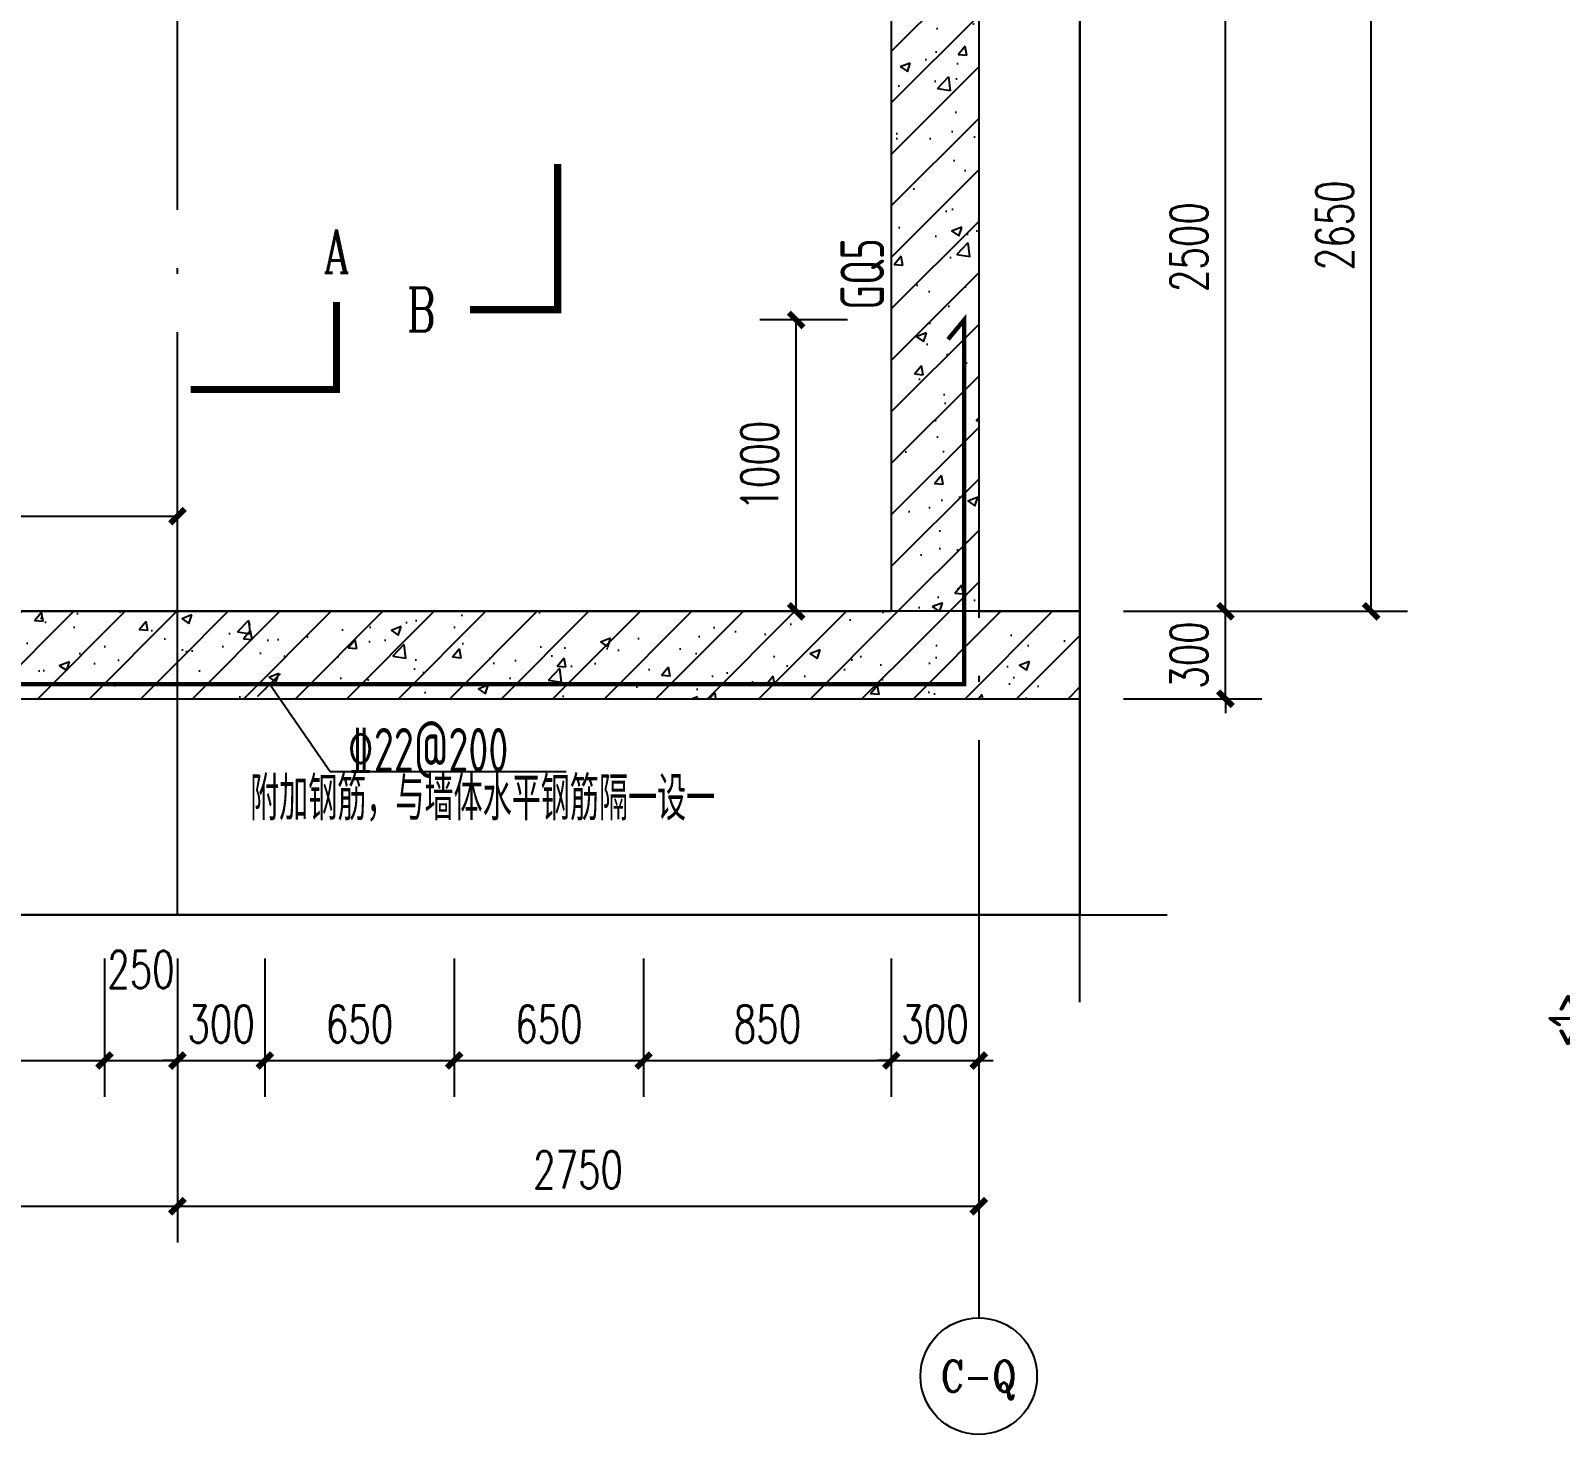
# Model space of a CAD drawing. Extents: x 37906 to 290206, y -18154 to 41246.
# Drawn here: x 90167 to 95417, y -5982 to -1164 of the extents above; entities that cross this region are included whole.
import ezdxf
from ezdxf.enums import TextEntityAlignment as Align

# ---------------------------------------------------------------- set-up
doc = ezdxf.new("R2010")
doc.units = 0
doc.header["$LTSCALE"] = 1000
doc.header["$MEASUREMENT"] = 0
doc.linetypes.add('DOTE', pattern=[2.42, 2, -0.2, 0.02, -0.2])
for name, color, linetype in [('AXIS', 3, 'Continuous'), ('AXIS_TEXT', 7, 'Continuous'), ('DIM_SYMB', 3, 'Continuous'), ('DOTE', 1, 'DOTE'), ('PUB_DIM', 3, 'Continuous'), ('PUB_HATCH', 8, 'Continuous'), ('PUB_TEXT', 7, 'Continuous'), ('REIN', 1, 'Continuous'), ('RF-QT', 30, 'Continuous'), ('TEXT', 7, 'Continuous')]:
    doc.layers.add(name, color=color, linetype=linetype)
doc.styles.add('_TCH_AXIS', font='COMPLEX', dxfattribs={"bigfont": 'GBCBIG'})
doc.styles.add('_TCH_DIM_T3', font='SIMPLEX', dxfattribs={"width": 0.705882, "bigfont": 'GBCBIG'})
doc.styles.add('_TCH_LABEL', font='COMPLEX', dxfattribs={"bigfont": 'GBCBIG'})
doc.styles.add('COMPLEX', font='COMPLEX.shx', dxfattribs={"width": 0.65})
doc.styles.get("Standard").update_dxf_attribs({"font": 'tssdeng2.shx', "width": 0.7, "bigfont": 'hztxt.shx'})
doc.styles.add('TSSD_Label', font='tssdeng2.shx', dxfattribs={"width": 0.7, "bigfont": 'tssdchn.shx'})
doc.dimstyles.new('_TCH_ARCH&&50', dxfattribs={"dimtxt": 127.5, "dimasz": 50, "dimexe": 125, "dimexo": 150, "dimgap": 61.25, "dimtad": 1, "dimdec": 0, "dimrnd": 5, "dimzin": 0, "dimdsep": 46, "dimtxsty": '_TCH_DIM_T3', "dimblk": 'ARCHTICK', "dimcen": 0.09, "dimclrt": 7, "dimazin": 2, "dimtfac": 1, "dimtdec": 0, "dimtix": 1, "dimtmove": 2, "dimatfit": 3, "dimfxl": 1, "dimtolj": 1, "dimtzin": 0, "dimarcsym": 0})
pattern_1 = [(45, (-1661870.66, -7904.78), (-88.388348, 88.388348), []), (50, (-1661870.66, -7904.78), (358.63009, -31.376067), [37.5, -412.5]), (355, (-1661870.66, -7904.8), (-69.37567, 376.09607), [30, -330]), (100.4514, (-1661840.78, -7907.4), (289.25469, 344.71977), [31.870095, -350.571056]), (46.1842, (-1661870.66, -7804.8), (533.62052, -82.75951), [56.25, -618.75]), (96.6356, (-1661826.2, -7811.7), (467.33135, 487.05894), [47.80514, -525.8565]), (351.1842, (-1661870.66, -7804.8), (467.33097, 487.0593), [45, -495]), (21, (-1661820.66, -7829.78), (298.453526, -201.309445), [37.5, -412.5]), (326, (-1661820.66, -7829.8), (121.657666, 362.57502), [30, -330]), (71.4514, (-1661795.8, -7846.56), (420.111314, 161.26525), [31.870095, -350.571056]), (37.5, (-1661870.66, -7904.78), (6.079928, 166.446927), [0, -326, 0, -335, 0, -331.25]), (7.5, (-1661870.66, -7904.78), (131.534769, 197.205856), [0, -191, 0, -318.5, 0, -126.25]), (327.5, (-1661982.16, -7904.78), (266.911218, -11.277436), [0, -125, 0, -390, 0, -517.5]), (317.5, (-1662032.16, -7904.78), (291.593085, 50.05249), [0, -162.5, 0, -259, 0, -367.5])]

# ---------------------------------------------------------------- blocks, each defined once
blk = doc.blocks.new('_ArchTick')
at = {"color": 0, "linetype": 'ByBlock', "const_width": 0.4}
blk.add_lwpolyline([(-0.5, -0.5), (0.5, 0.5)], dxfattribs=at)
blk = doc.blocks.new('*D605')
at = {"layer": 'Defpoints', "color": 0}
for p in [(93767.7, -656.7), (94267.7, -656.7), (93767.7, -3156.7)]:
    blk.add_point(p, dxfattribs=at)
at = {"layer": 'PUB_DIM', "color": 0, "lineweight": -2}
for p, q in [((93917.7, -656.7), (94392.7, -656.7)), ((94267.7, -3156.7), (94267.7, -656.7)), ((93917.7, -3156.7), (94392.7, -3156.7))]:
    blk.add_line(p, q, dxfattribs=at)
at = {"layer": 'PUB_DIM', "color": 0, "lineweight": -2, "xscale": 50, "yscale": 50, "zscale": 50}
for p, rotation in [((94267.7, -656.7), 90), ((94267.7, -3156.7), 270)]:
    blk.add_blockref('_ArchTick', p, dxfattribs=dict(at, rotation=rotation))
at = {"layer": 'PUB_DIM', "color": 7, "insert": (94142.7, -1906.7), "char_height": 127.5, "attachment_point": 5, "rotation": 90, "style": '_TCH_DIM_T3'}
blk.add_mtext('\\A1;2500', dxfattribs=at)
blk = doc.blocks.new('*D606')
at = {"layer": 'Defpoints', "color": 0}
for p in [(93767.7, -3156.7), (94267.7, -3156.7), (93767.7, -3456.7)]:
    blk.add_point(p, dxfattribs=at)
at = {"layer": 'PUB_DIM', "color": 0, "lineweight": -2}
for p, q in [((94267.7, -3156.7), (94267.7, -3106.7)), ((93917.7, -3156.7), (94392.7, -3156.7)), ((94267.7, -3456.7), (94267.7, -3156.7)), ((93917.7, -3456.7), (94392.7, -3456.7)), ((94267.7, -3456.7), (94267.7, -3506.7))]:
    blk.add_line(p, q, dxfattribs=at)
at = {"layer": 'PUB_DIM', "color": 0, "lineweight": -2, "xscale": 50, "yscale": 50, "zscale": 50}
for p, rotation in [((94267.7, -3156.7), 270), ((94267.7, -3456.7), 90)]:
    blk.add_blockref('_ArchTick', p, dxfattribs=dict(at, rotation=rotation))
at = {"layer": 'PUB_DIM', "color": 7, "insert": (94142.7, -3306.7), "char_height": 127.5, "attachment_point": 5, "rotation": 90, "style": '_TCH_DIM_T3'}
blk.add_mtext('\\A1;300', dxfattribs=at)
blk = doc.blocks.new('*D633')
at = {"layer": 'Defpoints', "color": 0}
for p in [(89220.8, -4198.6), (90420.8, -4198.6), (90420.8, -4698.6)]:
    blk.add_point(p, dxfattribs=at)
at = {"layer": 'PUB_DIM', "color": 0, "lineweight": -2}
for p, q in [((89220.8, -4348.6), (89220.8, -4823.6)), ((90420.8, -4348.6), (90420.8, -4823.6)), ((89220.8, -4698.6), (90420.8, -4698.6))]:
    blk.add_line(p, q, dxfattribs=at)
at = {"layer": 'PUB_DIM', "color": 0, "lineweight": -2, "xscale": 50, "yscale": 50, "zscale": 50, "rotation": 180}
blk.add_blockref('_ArchTick', (89220.8, -4698.6), dxfattribs=at)
at = {"layer": 'PUB_DIM', "color": 0, "lineweight": -2, "xscale": 50, "yscale": 50, "zscale": 50}
blk.add_blockref('_ArchTick', (90420.8, -4698.6), dxfattribs=at)
at = {"layer": 'PUB_DIM', "color": 7, "insert": (89820.8, -4573.6), "char_height": 127.5, "attachment_point": 5, "style": '_TCH_DIM_T3'}
blk.add_mtext('\\A1;1200', dxfattribs=at)
blk = doc.blocks.new('*D634')
at = {"layer": 'Defpoints', "color": 0}
for p in [(90420.8, -4198.6), (90670.8, -4198.6), (90670.8, -4698.6)]:
    blk.add_point(p, dxfattribs=at)
at = {"layer": 'PUB_DIM', "color": 0, "lineweight": -2}
for p, q in [((90420.8, -4348.6), (90420.8, -4823.6)), ((90670.8, -4348.6), (90670.8, -4823.6)), ((90420.8, -4698.6), (90670.8, -4698.6))]:
    blk.add_line(p, q, dxfattribs=at)
at = {"layer": 'PUB_DIM', "color": 0, "lineweight": -2, "xscale": 50, "yscale": 50, "zscale": 50, "rotation": 180}
blk.add_blockref('_ArchTick', (90420.8, -4698.6), dxfattribs=at)
at = {"layer": 'PUB_DIM', "color": 0, "lineweight": -2, "xscale": 50, "yscale": 50, "zscale": 50}
blk.add_blockref('_ArchTick', (90670.8, -4698.6), dxfattribs=at)
at = {"layer": 'PUB_DIM', "color": 7, "insert": (90545.8, -4386.1), "char_height": 127.5, "attachment_point": 5, "style": '_TCH_DIM_T3'}
blk.add_mtext('\\A1;250', dxfattribs=at)
blk = doc.blocks.new('*D635')
at = {"layer": 'Defpoints', "color": 0}
for p in [(90670.8, -4198.6), (90970.8, -4198.6), (90970.8, -4698.6)]:
    blk.add_point(p, dxfattribs=at)
at = {"layer": 'PUB_DIM', "color": 0, "lineweight": -2}
for p, q in [((90670.8, -4348.6), (90670.8, -4823.6)), ((90970.8, -4348.6), (90970.8, -4823.6)), ((90670.8, -4698.6), (90620.8, -4698.6)), ((90670.8, -4698.6), (90970.8, -4698.6)), ((90970.8, -4698.6), (91020.8, -4698.6))]:
    blk.add_line(p, q, dxfattribs=at)
at = {"layer": 'PUB_DIM', "color": 0, "lineweight": -2, "xscale": 50, "yscale": 50, "zscale": 50}
blk.add_blockref('_ArchTick', (90670.8, -4698.6), dxfattribs=at)
at = {"layer": 'PUB_DIM', "color": 0, "lineweight": -2, "xscale": 50, "yscale": 50, "zscale": 50, "rotation": 180}
blk.add_blockref('_ArchTick', (90970.8, -4698.6), dxfattribs=at)
at = {"layer": 'PUB_DIM', "color": 7, "insert": (90820.8, -4573.6), "char_height": 127.5, "attachment_point": 5, "style": '_TCH_DIM_T3'}
blk.add_mtext('\\A1;300', dxfattribs=at)
blk = doc.blocks.new('*D636')
at = {"layer": 'Defpoints', "color": 0}
for p in [(90970.8, -4198.6), (91620.8, -4198.6), (91620.8, -4698.6)]:
    blk.add_point(p, dxfattribs=at)
at = {"layer": 'PUB_DIM', "color": 0, "lineweight": -2}
for p, q in [((90970.8, -4348.6), (90970.8, -4823.6)), ((91620.8, -4348.6), (91620.8, -4823.6)), ((90970.8, -4698.6), (91620.8, -4698.6))]:
    blk.add_line(p, q, dxfattribs=at)
at = {"layer": 'PUB_DIM', "color": 0, "lineweight": -2, "xscale": 50, "yscale": 50, "zscale": 50, "rotation": 180}
blk.add_blockref('_ArchTick', (90970.8, -4698.6), dxfattribs=at)
at = {"layer": 'PUB_DIM', "color": 0, "lineweight": -2, "xscale": 50, "yscale": 50, "zscale": 50}
blk.add_blockref('_ArchTick', (91620.8, -4698.6), dxfattribs=at)
at = {"layer": 'PUB_DIM', "color": 7, "insert": (91295.8, -4573.6), "char_height": 127.5, "attachment_point": 5, "style": '_TCH_DIM_T3'}
blk.add_mtext('\\A1;650', dxfattribs=at)
blk = doc.blocks.new('*D637')
at = {"layer": 'Defpoints', "color": 0}
for p in [(91620.8, -4198.6), (92270.8, -4198.6), (92270.8, -4698.6)]:
    blk.add_point(p, dxfattribs=at)
at = {"layer": 'PUB_DIM', "color": 0, "lineweight": -2}
for p, q in [((91620.8, -4348.6), (91620.8, -4823.6)), ((92270.8, -4348.6), (92270.8, -4823.6)), ((91620.8, -4698.6), (92270.8, -4698.6))]:
    blk.add_line(p, q, dxfattribs=at)
at = {"layer": 'PUB_DIM', "color": 0, "lineweight": -2, "xscale": 50, "yscale": 50, "zscale": 50, "rotation": 180}
blk.add_blockref('_ArchTick', (91620.8, -4698.6), dxfattribs=at)
at = {"layer": 'PUB_DIM', "color": 0, "lineweight": -2, "xscale": 50, "yscale": 50, "zscale": 50}
blk.add_blockref('_ArchTick', (92270.8, -4698.6), dxfattribs=at)
at = {"layer": 'PUB_DIM', "color": 7, "insert": (91945.8, -4573.6), "char_height": 127.5, "attachment_point": 5, "style": '_TCH_DIM_T3'}
blk.add_mtext('\\A1;650', dxfattribs=at)
blk = doc.blocks.new('*D638')
at = {"layer": 'Defpoints', "color": 0}
for p in [(92270.8, -4198.6), (93120.8, -4198.6), (93120.8, -4698.6)]:
    blk.add_point(p, dxfattribs=at)
at = {"layer": 'PUB_DIM', "color": 0, "lineweight": -2}
for p, q in [((92270.8, -4348.6), (92270.8, -4823.6)), ((93120.8, -4348.6), (93120.8, -4823.6)), ((92270.8, -4698.6), (93120.8, -4698.6))]:
    blk.add_line(p, q, dxfattribs=at)
at = {"layer": 'PUB_DIM', "color": 0, "lineweight": -2, "xscale": 50, "yscale": 50, "zscale": 50, "rotation": 180}
blk.add_blockref('_ArchTick', (92270.8, -4698.6), dxfattribs=at)
at = {"layer": 'PUB_DIM', "color": 0, "lineweight": -2, "xscale": 50, "yscale": 50, "zscale": 50}
blk.add_blockref('_ArchTick', (93120.8, -4698.6), dxfattribs=at)
at = {"layer": 'PUB_DIM', "color": 7, "insert": (92695.8, -4573.6), "char_height": 127.5, "attachment_point": 5, "style": '_TCH_DIM_T3'}
blk.add_mtext('\\A1;850', dxfattribs=at)
blk = doc.blocks.new('*D639')
at = {"layer": 'Defpoints', "color": 0}
for p in [(93120.8, -4198.6), (93420.8, -4198.6), (93420.8, -4698.6)]:
    blk.add_point(p, dxfattribs=at)
at = {"layer": 'PUB_DIM', "color": 0, "lineweight": -2}
for p, q in [((93120.8, -4348.6), (93120.8, -4823.6)), ((93420.8, -4348.6), (93420.8, -4823.6)), ((93120.8, -4698.6), (93070.8, -4698.6)), ((93120.8, -4698.6), (93420.8, -4698.6)), ((93420.8, -4698.6), (93470.8, -4698.6))]:
    blk.add_line(p, q, dxfattribs=at)
at = {"layer": 'PUB_DIM', "color": 0, "lineweight": -2, "xscale": 50, "yscale": 50, "zscale": 50}
blk.add_blockref('_ArchTick', (93120.8, -4698.6), dxfattribs=at)
at = {"layer": 'PUB_DIM', "color": 0, "lineweight": -2, "xscale": 50, "yscale": 50, "zscale": 50, "rotation": 180}
blk.add_blockref('_ArchTick', (93420.8, -4698.6), dxfattribs=at)
at = {"layer": 'PUB_DIM', "color": 7, "insert": (93270.8, -4573.6), "char_height": 127.5, "attachment_point": 5, "style": '_TCH_DIM_T3'}
blk.add_mtext('\\A1;300', dxfattribs=at)
blk = doc.blocks.new('*D641')
at = {"layer": 'Defpoints', "color": 0}
for p in [(87270.8, -4198.6), (90670.8, -4198.6), (90670.8, -5198.6)]:
    blk.add_point(p, dxfattribs=at)
at = {"layer": 'PUB_DIM', "color": 0, "lineweight": -2}
for p, q in [((87270.8, -4348.6), (87270.8, -5323.6)), ((90670.8, -4348.6), (90670.8, -5323.6)), ((87270.8, -5198.6), (90670.8, -5198.6))]:
    blk.add_line(p, q, dxfattribs=at)
at = {"layer": 'PUB_DIM', "color": 0, "lineweight": -2, "xscale": 50, "yscale": 50, "zscale": 50, "rotation": 180}
blk.add_blockref('_ArchTick', (87270.8, -5198.6), dxfattribs=at)
at = {"layer": 'PUB_DIM', "color": 0, "lineweight": -2, "xscale": 50, "yscale": 50, "zscale": 50}
blk.add_blockref('_ArchTick', (90670.8, -5198.6), dxfattribs=at)
at = {"layer": 'PUB_DIM', "color": 7, "insert": (88970.8, -5073.6), "char_height": 127.5, "attachment_point": 5, "style": '_TCH_DIM_T3'}
blk.add_mtext('\\A1;3400', dxfattribs=at)
blk = doc.blocks.new('*D642')
at = {"layer": 'Defpoints', "color": 0}
for p in [(90670.8, -4198.6), (93420.8, -4198.6), (93420.8, -5198.6)]:
    blk.add_point(p, dxfattribs=at)
at = {"layer": 'PUB_DIM', "color": 0, "lineweight": -2}
for p, q in [((90670.8, -4348.6), (90670.8, -5323.6)), ((93420.8, -4348.6), (93420.8, -5323.6)), ((90670.8, -5198.6), (93420.8, -5198.6))]:
    blk.add_line(p, q, dxfattribs=at)
at = {"layer": 'PUB_DIM', "color": 0, "lineweight": -2, "xscale": 50, "yscale": 50, "zscale": 50, "rotation": 180}
blk.add_blockref('_ArchTick', (90670.8, -5198.6), dxfattribs=at)
at = {"layer": 'PUB_DIM', "color": 0, "lineweight": -2, "xscale": 50, "yscale": 50, "zscale": 50}
blk.add_blockref('_ArchTick', (93420.8, -5198.6), dxfattribs=at)
at = {"layer": 'PUB_DIM', "color": 7, "insert": (92045.8, -5073.6), "char_height": 127.5, "attachment_point": 5, "style": '_TCH_DIM_T3'}
blk.add_mtext('\\A1;2750', dxfattribs=at)
blk = doc.blocks.new('*D649')
at = {"layer": 'Defpoints', "color": 0}
for p in [(93767.7, -506.7), (94767.7, -506.7), (93767.7, -3156.7)]:
    blk.add_point(p, dxfattribs=at)
at = {"layer": 'PUB_DIM', "color": 0, "lineweight": -2}
for p, q in [((93917.7, -506.7), (94892.7, -506.7)), ((94767.7, -3156.7), (94767.7, -506.7)), ((93917.7, -3156.7), (94892.7, -3156.7))]:
    blk.add_line(p, q, dxfattribs=at)
at = {"layer": 'PUB_DIM', "color": 0, "lineweight": -2, "xscale": 50, "yscale": 50, "zscale": 50}
for p, rotation in [((94767.7, -506.7), 90), ((94767.7, -3156.7), 270)]:
    blk.add_blockref('_ArchTick', p, dxfattribs=dict(at, rotation=rotation))
at = {"layer": 'PUB_DIM', "color": 7, "insert": (94642.7, -1831.7), "char_height": 127.5, "attachment_point": 5, "rotation": 90, "style": '_TCH_DIM_T3'}
blk.add_mtext('\\A1;2650', dxfattribs=at)
blk = doc.blocks.new('_AXISO')
blk.add_circle((0, 0), 0.5)
at = {"layer": 'AXIS_TEXT', "style": 'COMPLEX', "width": 1.041667}
blk.add_attdef('A', text='', height=0.56, dxfattribs=at).set_placement((-0.25, -0.28), (0.25, -0.28), align=Align.FIT)
blk = doc.blocks.new('*D1316')
at = {"layer": 'Defpoints', "color": 0}
for p in [(92794.3, -2156.7), (93120.8, -2156.7), (93120.8, -3156.7)]:
    blk.add_point(p, dxfattribs=at)
at = {"layer": 'PUB_DIM', "color": 0, "lineweight": -2}
for p, q in [((92970.8, -2156.7), (92669.3, -2156.7)), ((92794.3, -3156.7), (92794.3, -2156.7)), ((92970.8, -3156.7), (92669.3, -3156.7))]:
    blk.add_line(p, q, dxfattribs=at)
at = {"layer": 'PUB_DIM', "color": 0, "lineweight": -2, "xscale": 50, "yscale": 50, "zscale": 50}
for p, rotation in [((92794.3, -2156.7), 90), ((92794.3, -3156.7), 270)]:
    blk.add_blockref('_ArchTick', p, dxfattribs=dict(at, rotation=rotation))
at = {"layer": 'PUB_DIM', "color": 7, "insert": (92669.3, -2656.7), "char_height": 127.5, "attachment_point": 5, "rotation": 90, "style": '_TCH_DIM_T3'}
blk.add_mtext('\\A1;1000', dxfattribs=at)
blk = doc.blocks.new('*D1317')
at = {"layer": 'Defpoints', "color": 0}
for p in [(90670.8, -2830.1), (88870.8, -3156.7), (90670.8, -3156.7)]:
    blk.add_point(p, dxfattribs=at)
at = {"layer": 'PUB_DIM', "color": 0, "lineweight": -2}
for p, q in [((88870.8, -3006.7), (88870.8, -2705.1)), ((90670.8, -3006.7), (90670.8, -2705.1)), ((88870.8, -2830.1), (90670.8, -2830.1))]:
    blk.add_line(p, q, dxfattribs=at)
at = {"layer": 'PUB_DIM', "color": 0, "lineweight": -2, "xscale": 50, "yscale": 50, "zscale": 50, "rotation": 180}
blk.add_blockref('_ArchTick', (88870.8, -2830.1), dxfattribs=at)
at = {"layer": 'PUB_DIM', "color": 0, "lineweight": -2, "xscale": 50, "yscale": 50, "zscale": 50}
blk.add_blockref('_ArchTick', (90670.8, -2830.1), dxfattribs=at)
at = {"layer": 'PUB_DIM', "color": 7, "insert": (89770.8, -2705.1), "char_height": 127.5, "attachment_point": 5, "style": '_TCH_DIM_T3'}
blk.add_mtext('\\A1;1800', dxfattribs=at)

msp = doc.modelspace()

# ---------------------------------------------------------------- hatches: boundary and pattern name
at = {"layer": 'PUB_HATCH'}
h = msp.add_hatch(dxfattribs=at)
h.set_pattern_fill('钢筋混凝土', color=256, scale=50, style=0)
h.set_pattern_definition(pattern_1)
h.paths.add_polyline_path([(93220.8, -3256.7), (93420.8, -3156.7), (93420.8, -556.7), (93120.8, -556.7), (93120.8, -3156.7)])
h = msp.add_hatch(dxfattribs=at)
h.set_pattern_fill('钢筋混凝土', color=256, scale=50, style=0)
h.set_pattern_definition(pattern_1)
h.paths.add_polyline_path([(84720.8, -3156.7), (84720.8, -3456.7), (90670.8, -3456.7), (90670.8, -3156.7)])
h = msp.add_hatch(dxfattribs=at)
h.set_pattern_fill('钢筋混凝土', color=256, scale=50, style=0)
h.set_pattern_definition(pattern_1)
h.paths.add_polyline_path([(93220.8, -3256.7), (93120.8, -3156.7), (90670.8, -3156.7), (90670.8, -3456.7), (93120.8, -3456.7)])
h = msp.add_hatch(dxfattribs=at)
h.set_pattern_fill('钢筋混凝土', color=256, scale=50, style=0)
h.set_pattern_definition(pattern_1)
h.paths.add_polyline_path([(93767.7, -3156.7), (93420.8, -3156.7), (93220.8, -3256.7), (93120.8, -3456.7), (93767.7, -3456.7)])

# ---------------------------------------------------------------- linework, layer by layer
for p, q in [((93767.7, -3156.7), (84238, -3156.7)), ((90988.1, -3406.7), (91195.1, -3707)), ((91195.1, -3707), (92004.8, -3707))]:
    msp.add_line(p, q)
msp.add_lwpolyline([(82333.5, 100.4), (84238, 100.4), (84238, 8501.3), (93767.7, 8501.3), (93767.7, -4198.6), (82333.5, -4198.6), (82333.5, 100.4)])
at = {"const_width": 5}
msp.add_lwpolyline([(90945.7, -3449.1), (91024.5, -3370.3)], dxfattribs=at)
at = {"layer": 'AXIS'}
msp.add_line((93420.8, -4198.6), (93420.8, -5581.8), dxfattribs=at)
at = {"layer": 'DIM_SYMB'}
for points in [[(93767.7, -4498.6), (93767.7, 2095.1), (93662.7, 2133.3), (93872.7, 2170.4), (93767.7, 2207.6), (93767.7, 8801.3)], [(81932.2, -4198.6), (88946.6, -4198.6), (88984.8, -4093.6), (89021.9, -4303.6), (89059.1, -4198.6), (94067.7, -4198.6)]]:
    msp.add_lwpolyline(points, dxfattribs=at)
at = {"layer": 'DIM_SYMB', "const_width": 25}
for points in [[(91975.5, -1621), (91975.5, -2121), (91675.5, -2121)], [(90716.8, -2395.4), (91216.8, -2395.4), (91216.8, -2095.4)]]:
    msp.add_lwpolyline(points, dxfattribs=at)
at = {"layer": 'DOTE'}
for p, q in [((90670.8, -4198.6), (90670.8, 8501.3)), ((93420.8, 8501.3), (93420.8, -4198.6)), ((93767.7, -3156.7), (84238, -3156.7))]:
    msp.add_line(p, q, dxfattribs=at)
at = {"layer": 'REIN', "const_width": 15}
msp.add_lwpolyline([(93315.8, -2223.1), (93370.8, -2156.7), (93370.8, -3406.7), (88870.8, -3406.7), (88937.2, -3351.7)], dxfattribs=at)
at = {"layer": 'RF-QT'}
for p, q in [((93420.8, 1043.3), (93420.8, -3156.7)), ((93120.8, -556.7), (93120.8, -3156.7)), ((82820.8, -3156.7), (93120.8, -3156.7)), ((93420.8, -3156.7), (93767.7, -3156.7)), ((82333.5, -3456.7), (93767.7, -3456.7))]:
    msp.add_line(p, q, dxfattribs=at)

# ---------------------------------------------------------------- block references
at = {"layer": 'AXIS'}
ref = msp.add_blockref('_AXISO', (93420.8, -5781.8), dxfattribs=dict(at, xscale=400, yscale=400, zscale=400))
ref.add_attrib('A', 'C-Q', dxfattribs={"layer": 'AXIS_TEXT', "height": 106.82, "style": '_TCH_AXIS', "width": 0.807692}).set_placement((93291.4, -5835.2), (93550.2, -5835.2), align=Align.FIT)

# ---------------------------------------------------------------- texts
at = {"width": 0.7}
msp.add_text('GQ5', height=150, rotation=90, dxfattribs=at).set_placement((93096.2, -2121.6))
at = {"layer": 'PUB_TEXT', "style": '_TCH_LABEL', "width": 0.705882}
for s, p in [('A', (91171.8, -1994.7)), ('B', (91458, -2195.4))]:
    msp.add_text(s, height=148.8, dxfattribs=at).set_placement(p)
at = {"layer": 'TEXT', "lineweight": 15, "ltscale": 100, "style": 'TSSD_Label', "width": 0.7}
for s, p in [('%%13222@200', (91255.2, -3707)), ('附加钢筋，与墙体水平钢筋隔一设一', (90920.4, -3874.2))]:
    msp.add_text(s, height=150, dxfattribs=at).set_placement(p)
msp.add_text('\x921\x93', height=150, rotation=90, dxfattribs=at).set_placement((95525.9, -4652.7))

# ---------------------------------------------------------------- dimensions: what is measured, and where the dimension line sits
at = {"layer": 'PUB_DIM'}
for p1, p2, distance, picture, middle in [((93767.7, -3156.7), (93767.7, -506.7), -1000, '*D649', (94642.7, -1831.7)), ((93767.7, -3156.7), (93767.7, -656.7), -500, '*D605', (94142.7, -1906.7)), ((93767.7, -3456.7), (93767.7, -3156.7), -500, '*D606', (94142.7, -3306.7)), ((87270.8, -4198.6), (90670.8, -4198.6), -1000, '*D641', (88970.8, -5073.6)), ((89220.8, -4198.6), (90420.8, -4198.6), -500, '*D633', (89820.8, -4573.6)), ((90670.8, -4198.6), (90970.8, -4198.6), -500, '*D635', (90820.8, -4573.6)), ((90670.8, -4198.6), (93420.8, -4198.6), -1000, '*D642', (92045.8, -5073.6)), ((90970.8, -4198.6), (91620.8, -4198.6), -500, '*D636', (91295.8, -4573.6)), ((91620.8, -4198.6), (92270.8, -4198.6), -500, '*D637', (91945.8, -4573.6)), ((92270.8, -4198.6), (93120.8, -4198.6), -500, '*D638', (92695.8, -4573.6)), ((93120.8, -4198.6), (93420.8, -4198.6), -500, '*D639', (93270.8, -4573.6))]:
    dim = msp.add_aligned_dim(p1=p1, p2=p2, distance=distance, dimstyle='_TCH_ARCH&&50', dxfattribs=at)
    dim.commit()
    dim.dimension.update_dxf_attribs({"geometry": picture, "text_midpoint": middle})
dim = msp.add_linear_dim(base=(92794.3, -2156.7), p1=(93120.8, -3156.7), p2=(93120.8, -2156.7), angle=90, dimstyle='_TCH_ARCH&&50', dxfattribs=at)
dim.commit()
dim.dimension.update_dxf_attribs({"geometry": '*D1316', "text_midpoint": (92669.3, -2656.7)})
dim = msp.add_linear_dim(base=(90670.8, -2830.1), p1=(88870.8, -3156.7), p2=(90670.8, -3156.7), dimstyle='_TCH_ARCH&&50', dxfattribs=at)
dim.commit()
dim.dimension.update_dxf_attribs({"geometry": '*D1317', "text_midpoint": (89770.8, -2705.1)})
dim = msp.add_linear_dim(base=(90670.8, -4698.6), p1=(90420.8, -4198.6), p2=(90670.8, -4198.6), angle=0, dimstyle='_TCH_ARCH&&50', dxfattribs=at)
dim.commit()
dim.dimension.update_dxf_attribs({"geometry": '*D634', "text_midpoint": (90545.8, -4386.1), "dimtype": 161})

doc.saveas('drawing.dxf')
